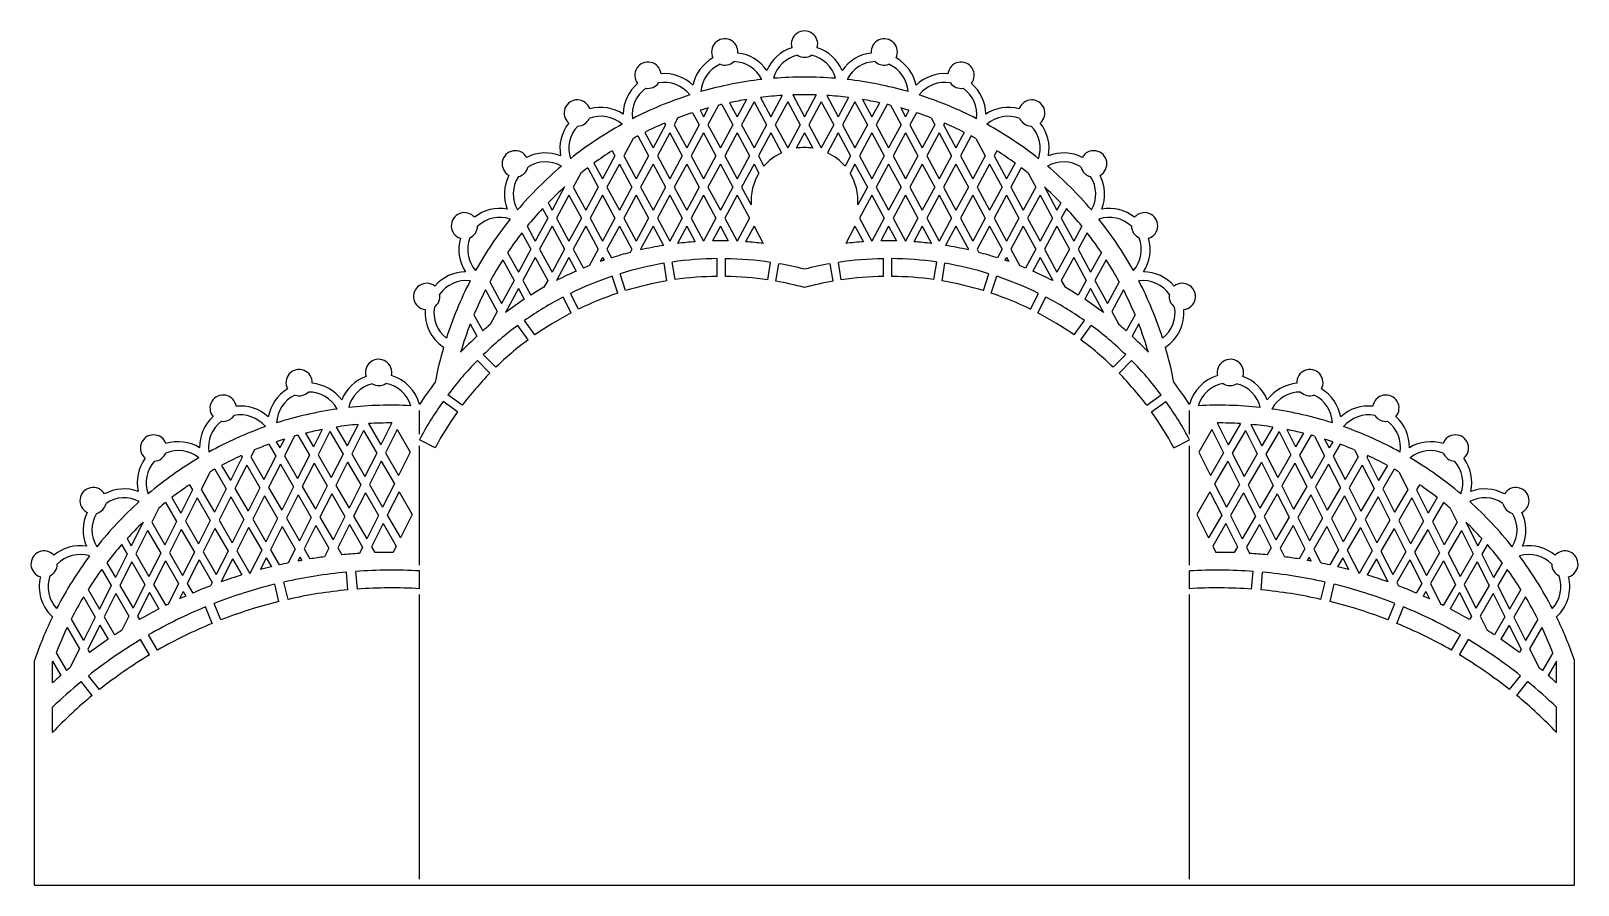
# Model space of a CAD drawing. Extents: x 101 to 362, y 103 to 247.
import ezdxf

# ---------------------------------------------------------------- set-up
doc = ezdxf.new("R2010")
doc.units = 0
doc.layers.get('0').update_dxf_attribs({"linetype": 'CONTINUOUS'})

msp = doc.modelspace()

# ---------------------------------------------------------------- linework, layer by layer
for p, q in [((219.138115, 235.182772), (220.416311, 232.817769)), ((221.98503, 235.720314), (220.416311, 232.817769)), ((223.258076, 235.341618), (221.15517, 231.450683)), ((223.258076, 235.341618), (225.360982, 231.450683)), ((224.347362, 236.060321), (226.099841, 232.817769)), ((228.037505, 236.402962), (226.099841, 232.817769)), ((228.941605, 235.341618), (226.838699, 231.450683)), ((228.941605, 235.341618), (231.044511, 231.450683)), ((229.800538, 236.486535), (231.78337, 232.817769)), ((233.766202, 236.486535), (231.78337, 232.817769)), ((234.625134, 235.341618), (232.522229, 231.450683)), ((234.625134, 235.341618), (236.72804, 231.450683)), ((235.529235, 236.402962), (237.466899, 232.817769)), ((239.219378, 236.060321), (237.466899, 232.817769)), ((240.308664, 235.341618), (238.205758, 231.450683)), ((240.308664, 235.341618), (242.411569, 231.450683)), ((241.58171, 235.720314), (243.150428, 232.817769)), ((244.428625, 235.182772), (243.150428, 232.817769)), ((210.42123, 232.622119), (209.788112, 231.450683)), ((212.889972, 233.493288), (213.993924, 231.450683)), ((214.151751, 233.892831), (214.732782, 232.817769)), ((215.531325, 234.295284), (214.732782, 232.817769)), ((217.253974, 234.748473), (215.471641, 231.450683)), ((217.820885, 234.885827), (219.677453, 231.450683)), ((245.745855, 234.885827), (243.889287, 231.450683)), ((246.312766, 234.748473), (248.095099, 231.450683)), ((248.035415, 234.295284), (248.833957, 232.817769)), ((249.414989, 233.892831), (248.833957, 232.817769)), ((250.676768, 233.493288), (249.572816, 231.450683)), ((253.14551, 232.622119), (253.778628, 231.450683)), ((204.798139, 230.167419), (206.207489, 227.559749)), ((208.310394, 231.450683), (206.207489, 227.559749)), ((209.049253, 230.083598), (206.946347, 226.192664)), ((208.165558, 231.718668), (208.310394, 231.450683)), ((209.049253, 230.083598), (211.152159, 226.192664)), ((209.788112, 231.450683), (211.891018, 227.559749)), ((213.993924, 231.450683), (211.891018, 227.559749)), ((214.732782, 230.083598), (212.629877, 226.192664)), ((214.732782, 230.083598), (216.835688, 226.192664)), ((215.471641, 231.450683), (217.574547, 227.559749)), ((219.677453, 231.450683), (217.574547, 227.559749)), ((220.416311, 230.083598), (218.313406, 226.192664)), ((220.416311, 230.083598), (222.519217, 226.192664)), ((221.15517, 231.450683), (223.258076, 227.559749)), ((225.360982, 231.450683), (223.258076, 227.559749)), ((226.099841, 230.083598), (223.996935, 226.192664)), ((226.099841, 230.083598), (227.915582, 226.723995)), ((226.838699, 231.450683), (228.941605, 227.559749)), ((231.044511, 231.450683), (228.941605, 227.559749)), ((231.78337, 230.083598), (230.378389, 227.484011)), ((231.78337, 230.083598), (233.188351, 227.484011)), ((232.522229, 231.450683), (234.625134, 227.559749)), ((236.72804, 231.450683), (234.625134, 227.559749)), ((237.466899, 230.083598), (235.651158, 226.723995)), ((237.466899, 230.083598), (239.569805, 226.192664)), ((238.205758, 231.450683), (240.308664, 227.559749)), ((242.411569, 231.450683), (240.308664, 227.559749)), ((243.150428, 230.083598), (241.047522, 226.192664)), ((243.150428, 230.083598), (245.253334, 226.192664)), ((243.889287, 231.450683), (245.992193, 227.559749)), ((248.095099, 231.450683), (245.992193, 227.559749)), ((248.833957, 230.083598), (246.731052, 226.192664)), ((248.833957, 230.083598), (250.936863, 226.192664)), ((249.572816, 231.450683), (251.675722, 227.559749)), ((253.778628, 231.450683), (251.675722, 227.559749)), ((254.517487, 230.083598), (252.414581, 226.192664)), ((254.517487, 230.083598), (256.620392, 226.192664)), ((255.401181, 231.718668), (255.256345, 231.450683)), ((255.256345, 231.450683), (257.359251, 227.559749)), ((258.7686, 230.167419), (257.359251, 227.559749)), ((202.867315, 229.161409), (201.262818, 226.192664)), ((203.640628, 229.574952), (205.46863, 226.192664)), ((259.926111, 229.574952), (258.09811, 226.192664)), ((260.699425, 229.161409), (262.303922, 226.192664)), ((196.237205, 224.975345), (197.682195, 222.301729)), ((199.785101, 226.192664), (197.682195, 222.301729)), ((200.523959, 224.825579), (198.421054, 220.934644)), ((199.312548, 227.067011), (199.785101, 226.192664)), ((200.523959, 224.825579), (202.626865, 220.934644)), ((201.262818, 226.192664), (203.365724, 222.301729)), ((205.46863, 226.192664), (203.365724, 222.301729)), ((206.207489, 224.825579), (204.104583, 220.934644)), ((206.207489, 224.825579), (208.310394, 220.934644)), ((206.946347, 226.192664), (209.049253, 222.301729)), ((211.152159, 226.192664), (209.049253, 222.301729)), ((211.891018, 224.825579), (209.788112, 220.934644)), ((211.891018, 224.825579), (213.993924, 220.934644)), ((212.629877, 226.192664), (214.732782, 222.301729)), ((216.835688, 226.192664), (214.732782, 222.301729)), ((217.574547, 224.825579), (215.471641, 220.934644)), ((217.574547, 224.825579), (219.677453, 220.934644)), ((218.313406, 226.192664), (220.416311, 222.301729)), ((222.519217, 226.192664), (220.416311, 222.301729)), ((223.258076, 224.825579), (221.15517, 220.934644)), ((223.258076, 224.825579), (224.087607, 223.290727)), ((223.996935, 226.192664), (224.936918, 224.453445)), ((239.569805, 226.192664), (238.629822, 224.453445)), ((240.308664, 224.825579), (239.479133, 223.290727)), ((240.308664, 224.825579), (242.411569, 220.934644)), ((241.047522, 226.192664), (243.150428, 222.301729)), ((245.253334, 226.192664), (243.150428, 222.301729)), ((245.992193, 224.825579), (243.889287, 220.934644)), ((245.992193, 224.825579), (248.095099, 220.934644)), ((246.731052, 226.192664), (248.833957, 222.301729)), ((250.936863, 226.192664), (248.833957, 222.301729)), ((251.675722, 224.825579), (249.572816, 220.934644)), ((251.675722, 224.825579), (253.778628, 220.934644)), ((252.414581, 226.192664), (254.517487, 222.301729)), ((256.620392, 226.192664), (254.517487, 222.301729)), ((257.359251, 224.825579), (255.256345, 220.934644)), ((257.359251, 224.825579), (259.462157, 220.934644)), ((258.09811, 226.192664), (260.201016, 222.301729)), ((262.303922, 226.192664), (260.201016, 222.301729)), ((263.04278, 224.825579), (260.939875, 220.934644)), ((263.04278, 224.825579), (265.145686, 220.934644)), ((264.254192, 227.067011), (263.781639, 226.192664)), ((263.781639, 226.192664), (265.884545, 222.301729)), ((267.329535, 224.975345), (265.884545, 222.301729)), ((193.999603, 223.269824), (192.737524, 220.934644)), ((195.182784, 224.192132), (196.943336, 220.934644)), ((268.383955, 224.192132), (266.623404, 220.934644)), ((269.567137, 223.269824), (270.829215, 220.934644)), ((191.267777, 220.949391), (189.156901, 217.04371)), ((191.998666, 219.567559), (189.89576, 215.676625)), ((191.998666, 219.567559), (194.101571, 215.676625)), ((192.737524, 220.934644), (194.84043, 217.04371)), ((196.943336, 220.934644), (194.84043, 217.04371)), ((197.682195, 219.567559), (195.579289, 215.676625)), ((197.682195, 219.567559), (199.785101, 215.676625)), ((198.421054, 220.934644), (200.523959, 217.04371)), ((202.626865, 220.934644), (200.523959, 217.04371)), ((203.365724, 219.567559), (201.262818, 215.676625)), ((203.365724, 219.567559), (205.46863, 215.676625)), ((204.104583, 220.934644), (206.207489, 217.04371)), ((208.310394, 220.934644), (206.207489, 217.04371)), ((209.049253, 219.567559), (206.946347, 215.676625)), ((209.049253, 219.567559), (211.152159, 215.676625)), ((209.788112, 220.934644), (211.891018, 217.04371)), ((213.993924, 220.934644), (211.891018, 217.04371)), ((214.732782, 219.567559), (212.629877, 215.676625)), ((214.732782, 219.567559), (216.835688, 215.676625)), ((215.471641, 220.934644), (217.574547, 217.04371)), ((219.677453, 220.934644), (217.574547, 217.04371)), ((220.416311, 219.567559), (218.313406, 215.676625)), ((220.416311, 219.567559), (222.519217, 215.676625)), ((221.15517, 220.934644), (222.77138, 217.944227)), ((242.411569, 220.934644), (240.79536, 217.944227)), ((243.150428, 219.567559), (241.047522, 215.676625)), ((243.150428, 219.567559), (245.253334, 215.676625)), ((243.889287, 220.934644), (245.992193, 217.04371)), ((248.095099, 220.934644), (245.992193, 217.04371)), ((248.833957, 219.567559), (246.731052, 215.676625)), ((248.833957, 219.567559), (250.936863, 215.676625)), ((249.572816, 220.934644), (251.675722, 217.04371)), ((253.778628, 220.934644), (251.675722, 217.04371)), ((254.517487, 219.567559), (252.414581, 215.676625)), ((254.517487, 219.567559), (256.620392, 215.676625)), ((255.256345, 220.934644), (257.359251, 217.04371)), ((259.462157, 220.934644), (257.359251, 217.04371)), ((260.201016, 219.567559), (258.09811, 215.676625)), ((260.201016, 219.567559), (262.303922, 215.676625)), ((260.939875, 220.934644), (263.04278, 217.04371)), ((265.145686, 220.934644), (263.04278, 217.04371)), ((265.884545, 219.567559), (263.781639, 215.676625)), ((265.884545, 219.567559), (267.987451, 215.676625)), ((266.623404, 220.934644), (268.72631, 217.04371)), ((270.829215, 220.934644), (268.72631, 217.04371)), ((271.568074, 219.567559), (269.465168, 215.676625)), ((271.568074, 219.567559), (273.67098, 215.676625)), ((272.298963, 220.949391), (274.409839, 217.04371)), ((187.545993, 217.290147), (188.418042, 215.676625)), ((188.48941, 218.278746), (189.156901, 217.04371)), ((275.07733, 218.278746), (274.409839, 217.04371)), ((276.020746, 217.290147), (275.148698, 215.676625)), ((184.947585, 214.316024), (186.315136, 211.78569)), ((188.418042, 215.676625), (186.315136, 211.78569)), ((189.156901, 214.30954), (187.053995, 210.418605)), ((189.156901, 214.30954), (191.259807, 210.418605)), ((189.89576, 215.676625), (191.998666, 211.78569)), ((194.101571, 215.676625), (191.998666, 211.78569)), ((194.84043, 214.30954), (192.737524, 210.418605)), ((194.84043, 214.30954), (196.943336, 210.418605)), ((195.579289, 215.676625), (197.682195, 211.78569)), ((199.785101, 215.676625), (197.682195, 211.78569)), ((200.523959, 214.30954), (198.421054, 210.418605)), ((200.523959, 214.30954), (202.626865, 210.418605)), ((201.262818, 215.676625), (203.365724, 211.78569)), ((205.46863, 215.676625), (203.365724, 211.78569)), ((206.207489, 214.30954), (204.104583, 210.418605)), ((206.207489, 214.30954), (207.958415, 211.069861)), ((206.946347, 215.676625), (209.049253, 211.78569)), ((211.152159, 215.676625), (209.049253, 211.78569)), ((211.891018, 214.30954), (210.319791, 211.402353)), ((211.891018, 214.30954), (213.307769, 211.688173)), ((212.629877, 215.676625), (214.732782, 211.78569)), ((216.835688, 215.676625), (214.732782, 211.78569)), ((217.574547, 214.30954), (216.231109, 211.823822)), ((217.574547, 214.30954), (218.918025, 211.823749)), ((218.313406, 215.676625), (220.416311, 211.78569)), ((222.519217, 215.676625), (220.416311, 211.78569)), ((223.258076, 214.30954), (221.841205, 211.687952)), ((223.258076, 214.30954), (224.829529, 211.401934)), ((240.308664, 214.30954), (238.737211, 211.401934)), ((240.308664, 214.30954), (241.725535, 211.687952)), ((241.047522, 215.676625), (243.150428, 211.78569)), ((245.253334, 215.676625), (243.150428, 211.78569)), ((245.992193, 214.30954), (244.648715, 211.823749)), ((245.992193, 214.30954), (247.335631, 211.823822)), ((246.731052, 215.676625), (248.833957, 211.78569)), ((250.936863, 215.676625), (248.833957, 211.78569)), ((251.675722, 214.30954), (250.25897, 211.688173)), ((251.675722, 214.30954), (253.246948, 211.402353)), ((252.414581, 215.676625), (254.517487, 211.78569)), ((256.620392, 215.676625), (254.517487, 211.78569)), ((257.359251, 214.30954), (255.608325, 211.069861)), ((257.359251, 214.30954), (259.462157, 210.418605)), ((258.09811, 215.676625), (260.201016, 211.78569)), ((262.303922, 215.676625), (260.201016, 211.78569)), ((263.04278, 214.30954), (260.939875, 210.418605)), ((263.04278, 214.30954), (265.145686, 210.418605)), ((263.781639, 215.676625), (265.884545, 211.78569)), ((267.987451, 215.676625), (265.884545, 211.78569)), ((268.72631, 214.30954), (266.623404, 210.418605)), ((268.72631, 214.30954), (270.829215, 210.418605)), ((269.465168, 215.676625), (271.568074, 211.78569)), ((273.67098, 215.676625), (271.568074, 211.78569)), ((274.409839, 214.30954), (272.306933, 210.418605)), ((274.409839, 214.30954), (276.512745, 210.418605)), ((275.148698, 215.676625), (277.251603, 211.78569)), ((278.619155, 214.316024), (277.251603, 211.78569)), ((184.066385, 213.212307), (185.576278, 210.418605)), ((279.500355, 213.212307), (277.990462, 210.418605)), ((181.654959, 209.892218), (183.473372, 206.527671)), ((185.576278, 210.418605), (183.473372, 206.527671)), ((186.315136, 209.05152), (184.212231, 205.160585)), ((186.315136, 209.05152), (188.418042, 205.160585)), ((187.053995, 210.418605), (189.156901, 206.527671)), ((191.259807, 210.418605), (189.156901, 206.527671)), ((191.998666, 209.05152), (189.89576, 205.160585)), ((191.998666, 209.05152), (193.250944, 206.734472)), ((192.737524, 210.418605), (194.451978, 207.246411)), ((196.943336, 210.418605), (195.445372, 207.646975)), ((197.682195, 209.05152), (197.297734, 208.340165)), ((197.682195, 209.05152), (197.944539, 208.566113)), ((198.421054, 210.418605), (199.198111, 208.980842)), ((202.626865, 210.418605), (202.341117, 209.889895)), ((204.104583, 210.418605), (204.151784, 210.33127)), ((259.462157, 210.418605), (259.414956, 210.33127)), ((260.939875, 210.418605), (261.225623, 209.889895)), ((265.145686, 210.418605), (264.368629, 208.980842)), ((265.884545, 209.05152), (265.622201, 208.566113)), ((265.884545, 209.05152), (266.269006, 208.340165)), ((266.623404, 210.418605), (268.121367, 207.646975)), ((270.829215, 210.418605), (269.114762, 207.246411)), ((271.568074, 209.05152), (270.315796, 206.734472)), ((271.568074, 209.05152), (273.688863, 205.127496)), ((272.306933, 210.418605), (274.409839, 206.527671)), ((276.512745, 210.418605), (274.409839, 206.527671)), ((277.251603, 209.05152), (275.148698, 205.160585)), ((277.251603, 209.05152), (279.354509, 205.160585)), ((277.990462, 210.418605), (280.093368, 206.527671)), ((281.911781, 209.892218), (280.093368, 206.527671)), ((180.84358, 208.659315), (182.734513, 205.160585)), ((208.533915, 205.083901), (208.073706, 208.052942)), ((209.917394, 205.298344), (209.457185, 208.267385)), ((217.052802, 205.836221), (217.062719, 208.840701)), ((218.452794, 205.8316), (218.462711, 208.83608)), ((225.584496, 205.246632), (226.064295, 208.212569)), ((226.966529, 205.023061), (227.446328, 207.988998)), ((236.600211, 205.023061), (236.120412, 207.988998)), ((237.982244, 205.246632), (237.502445, 208.212569)), ((245.113945, 205.8316), (245.104029, 208.83608)), ((246.513938, 205.836221), (246.504021, 208.840701)), ((253.649345, 205.298344), (254.109555, 208.267385)), ((255.032824, 205.083901), (255.493034, 208.052942)), ((282.72316, 208.659315), (280.832227, 205.160585)), ((178.645801, 204.943919), (180.631607, 201.269651)), ((182.734513, 205.160585), (180.631607, 201.269651)), ((183.473372, 203.7935), (181.288022, 199.750022)), ((183.473372, 203.7935), (184.458182, 201.971339)), ((184.212231, 205.160585), (185.556679, 202.672999)), ((188.418042, 205.160585), (187.791248, 204.00085)), ((189.89576, 205.160585), (189.905861, 205.141896)), ((200.237599, 203.008196), (199.318596, 205.86869)), ((201.570499, 203.436423), (200.651496, 206.296917)), ((261.996241, 203.436423), (262.915244, 206.296917)), ((263.32914, 203.008196), (264.248144, 205.86869)), ((275.148698, 205.160585), (275.775491, 204.00085)), ((279.354509, 205.160585), (278.010061, 202.672999)), ((280.093368, 203.7935), (279.108557, 201.971339)), ((280.093368, 203.7935), (282.278718, 199.750022)), ((280.832227, 205.160585), (282.935133, 201.269651)), ((284.920938, 204.943919), (282.935133, 201.269651)), ((177.915773, 203.560496), (179.892748, 199.902566)), ((192.368137, 199.660216), (191.012968, 202.341729)), ((193.617637, 200.291682), (192.262468, 202.973195)), ((269.949103, 200.291682), (271.304272, 202.973195)), ((271.198603, 199.660216), (272.553772, 202.341729)), ((285.650967, 203.560496), (283.673991, 199.902566)), ((175.972837, 199.373574), (177.457446, 196.626653)), ((179.892748, 199.902566), (178.701896, 197.699172)), ((283.673991, 199.902566), (284.864844, 197.699172)), ((287.593903, 199.373574), (286.109293, 196.626653)), ((175.342398, 197.805884), (176.465364, 195.728099)), ((185.119299, 195.122401), (183.361334, 197.558905)), ((186.254633, 195.941557), (184.496667, 198.378061)), ((277.312107, 195.941557), (279.070072, 198.378061)), ((278.44744, 195.122401), (280.205406, 197.558905)), ((288.224342, 197.805884), (287.101376, 195.728099)), ((178.669578, 189.506485), (176.552103, 191.637985)), ((179.66279, 190.493162), (177.545314, 192.624662)), ((283.90395, 190.493162), (286.021425, 192.624662)), ((284.897162, 189.506485), (287.014637, 191.637985)), ((174.00442, 184.080654), (171.579574, 185.854665)), ((289.56232, 184.080654), (291.987166, 185.854665)), ((166.78337, 179.21575), (166.78337, 183.212265)), ((173.177786, 182.950752), (170.75294, 184.724764)), ((290.388954, 182.950752), (292.813799, 184.724764)), ((296.78337, 179.21575), (296.78337, 183.212265)), ((152.713536, 180.37975), (154.56118, 177.190466)), ((156.391927, 180.831417), (154.56118, 177.190466)), ((158.151715, 180.967113), (160.242222, 177.358616)), ((162.115643, 181.08444), (160.242222, 177.358616)), ((301.451096, 181.08444), (303.324518, 177.358616)), ((305.415025, 180.967113), (303.324518, 177.358616)), ((307.174813, 180.831417), (309.005559, 177.190466)), ((310.853204, 180.37975), (309.005559, 177.190466)), ((142.586515, 177.911566), (143.199098, 176.854165)), ((143.953578, 178.354659), (143.199098, 176.854165)), ((145.662065, 178.858614), (143.978079, 175.509538)), ((146.224664, 179.012681), (148.18205, 175.633969)), ((147.532532, 179.348467), (148.880139, 177.022315)), ((150.362297, 179.970001), (148.880139, 177.022315)), ((151.64599, 179.629135), (149.659121, 175.677688)), ((151.64599, 179.629135), (153.863091, 175.802119)), ((157.327032, 179.797285), (155.340162, 175.845838)), ((157.327032, 179.797285), (159.544132, 175.97027)), ((163.008073, 179.965436), (161.021203, 176.013989)), ((163.008073, 179.965436), (165.225174, 176.13842)), ((169.418851, 176.86193), (166.750132, 178.232824)), ((294.147889, 176.86193), (296.816607, 178.232824)), ((300.558667, 179.965436), (298.341566, 176.13842)), ((300.558667, 179.965436), (302.545537, 176.013989)), ((306.239708, 179.797285), (304.022607, 175.97027)), ((306.239708, 179.797285), (308.226578, 175.845838)), ((311.920749, 179.629135), (309.703649, 175.802119)), ((311.920749, 179.629135), (313.907619, 175.677688)), ((313.204442, 179.970001), (314.6866, 177.022315)), ((316.034207, 179.348467), (314.6866, 177.022315)), ((317.342076, 179.012681), (315.38469, 175.633969)), ((317.904675, 178.858614), (319.58866, 175.509538)), ((319.613162, 178.354659), (320.367642, 176.854165)), ((320.980225, 177.911566), (320.367642, 176.854165)), ((136.819967, 175.297668), (134.833098, 171.346221)), ((136.667266, 175.561251), (136.819967, 175.297668)), ((138.895221, 176.531041), (138.297038, 175.341387)), ((138.297038, 175.341387), (140.514139, 171.514372)), ((142.501009, 175.465818), (140.514139, 171.514372)), ((141.337109, 177.474867), (142.501009, 175.465818)), ((143.978079, 175.509538), (146.19518, 171.682522)), ((148.18205, 175.633969), (146.19518, 171.682522)), ((149.659121, 175.677688), (151.876221, 171.850672)), ((153.863091, 175.802119), (151.876221, 171.850672)), ((155.340162, 175.845838), (157.557263, 172.018823)), ((159.544132, 175.97027), (157.557263, 172.018823)), ((161.021203, 176.013989), (163.238304, 172.186973)), ((165.225174, 176.13842), (163.238304, 172.186973)), ((166.78337, 157.08559), (166.78337, 177.21575)), ((296.78337, 157.08559), (296.78337, 177.21575)), ((298.341566, 176.13842), (300.328436, 172.186973)), ((302.545537, 176.013989), (300.328436, 172.186973)), ((304.022607, 175.97027), (306.009477, 172.018823)), ((308.226578, 175.845838), (306.009477, 172.018823)), ((309.703649, 175.802119), (311.690518, 171.850672)), ((313.907619, 175.677688), (311.690518, 171.850672)), ((315.38469, 175.633969), (317.37156, 171.682522)), ((319.58866, 175.509538), (317.37156, 171.682522)), ((322.229631, 177.474867), (321.065731, 175.465818)), ((321.065731, 175.465818), (323.052601, 171.514372)), ((325.269702, 175.341387), (323.052601, 171.514372)), ((324.671519, 176.531041), (325.269702, 175.341387)), ((326.899473, 175.561251), (326.746772, 175.297668)), ((326.746772, 175.297668), (328.733642, 171.346221)), ((131.447, 172.848359), (129.931038, 169.833444)), ((132.20774, 173.2846), (134.135008, 169.957875)), ((133.347216, 173.911053), (134.833098, 171.346221)), ((137.598949, 173.953041), (135.612079, 170.001594)), ((137.598949, 173.953041), (139.81605, 170.126025)), ((143.27999, 174.121191), (141.29312, 170.169744)), ((143.27999, 174.121191), (145.497091, 170.294176)), ((148.961031, 174.289342), (146.974161, 170.337895)), ((148.961031, 174.289342), (151.178132, 170.462326)), ((154.642072, 174.457492), (152.655203, 170.506045)), ((154.642072, 174.457492), (156.859173, 170.630477)), ((160.323114, 174.625643), (158.336244, 170.674196)), ((160.323114, 174.625643), (162.540214, 170.798627)), ((303.243626, 174.625643), (301.026525, 170.798627)), ((303.243626, 174.625643), (305.230496, 170.674196)), ((308.924667, 174.457492), (306.707566, 170.630477)), ((308.924667, 174.457492), (310.911537, 170.506045)), ((314.605708, 174.289342), (312.388608, 170.462326)), ((314.605708, 174.289342), (316.592578, 170.337895)), ((320.28675, 174.121191), (318.069649, 170.294176)), ((320.28675, 174.121191), (322.273619, 170.169744)), ((325.967791, 173.953041), (323.75069, 170.126025)), ((325.967791, 173.953041), (327.954661, 170.001594)), ((330.219524, 173.911053), (328.733642, 171.346221)), ((331.359, 173.2846), (329.431731, 169.957875)), ((332.11974, 172.848359), (333.635702, 169.833444)), ((127.955753, 170.649709), (128.453967, 169.789724)), ((129.931038, 169.833444), (132.148139, 166.006428)), ((134.135008, 169.957875), (132.148139, 166.006428)), ((135.612079, 170.001594), (137.82918, 166.174578)), ((139.81605, 170.126025), (137.82918, 166.174578)), ((141.29312, 170.169744), (143.510221, 166.342729)), ((145.497091, 170.294176), (143.510221, 166.342729)), ((146.974161, 170.337895), (149.191262, 166.510879)), ((151.178132, 170.462326), (149.191262, 166.510879)), ((152.655203, 170.506045), (154.872303, 166.67903)), ((156.859173, 170.630477), (154.872303, 166.67903)), ((158.336244, 170.674196), (160.553345, 166.84718)), ((162.540214, 170.798627), (160.553345, 166.84718)), ((301.026525, 170.798627), (303.013395, 166.84718)), ((305.230496, 170.674196), (303.013395, 166.84718)), ((306.707566, 170.630477), (308.694436, 166.67903)), ((310.911537, 170.506045), (308.694436, 166.67903)), ((312.388608, 170.462326), (314.375477, 166.510879)), ((316.592578, 170.337895), (314.375477, 166.510879)), ((318.069649, 170.294176), (320.056519, 166.342729)), ((322.273619, 170.169744), (320.056519, 166.342729)), ((323.75069, 170.126025), (325.73756, 166.174578)), ((327.954661, 170.001594), (325.73756, 166.174578)), ((329.431731, 169.957875), (331.418601, 166.006428)), ((333.635702, 169.833444), (331.418601, 166.006428)), ((335.610986, 170.649709), (335.112773, 169.789724)), ((123.912853, 167.653907), (125.769008, 164.449931)), ((124.943639, 168.467972), (126.467097, 165.838278)), ((128.453967, 169.789724), (126.467097, 165.838278)), ((129.232948, 168.445097), (127.246079, 164.49365)), ((129.232948, 168.445097), (131.450049, 164.618082)), ((134.91399, 168.613248), (132.92712, 164.661801)), ((134.91399, 168.613248), (137.13109, 164.786232)), ((140.595031, 168.781398), (138.608161, 164.829951)), ((140.595031, 168.781398), (142.812132, 164.954383)), ((146.276072, 168.949549), (144.289202, 164.998102)), ((146.276072, 168.949549), (148.493173, 165.122533)), ((151.957113, 169.117699), (149.970244, 165.166252)), ((151.957113, 169.117699), (154.174214, 165.290683)), ((157.638155, 169.28585), (155.651285, 165.334403)), ((157.638155, 169.28585), (159.855255, 165.458834)), ((163.319196, 169.454), (161.332326, 165.502553)), ((163.319196, 169.454), (165.536297, 165.626984)), ((300.247544, 169.454), (298.030443, 165.626984)), ((300.247544, 169.454), (302.234414, 165.502553)), ((305.928585, 169.28585), (303.711484, 165.458834)), ((305.928585, 169.28585), (307.915455, 165.334403)), ((311.609626, 169.117699), (309.392526, 165.290683)), ((311.609626, 169.117699), (313.596496, 165.166252)), ((317.290668, 168.949549), (315.073567, 165.122533)), ((317.290668, 168.949549), (319.277537, 164.998102)), ((322.971709, 168.781398), (320.754608, 164.954383)), ((322.971709, 168.781398), (324.958579, 164.829951)), ((328.65275, 168.613248), (326.435649, 164.786232)), ((328.65275, 168.613248), (330.63962, 164.661801)), ((334.333791, 168.445097), (332.116691, 164.618082)), ((334.333791, 168.445097), (336.320661, 164.49365)), ((335.112773, 169.789724), (337.099642, 165.838278)), ((338.6231, 168.467972), (337.099642, 165.838278)), ((339.653887, 167.653907), (337.797732, 164.449931)), ((122.757476, 166.696997), (121.565037, 164.3255)), ((131.450049, 164.618082), (129.463179, 160.666635)), ((132.92712, 164.661801), (135.144221, 160.834785)), ((137.13109, 164.786232), (135.144221, 160.834785)), ((138.608161, 164.829951), (140.825262, 161.002936)), ((142.812132, 164.954383), (140.825262, 161.002936)), ((144.289202, 164.998102), (146.506303, 161.171086)), ((148.493173, 165.122533), (146.506303, 161.171086)), ((149.970244, 165.166252), (152.187344, 161.339237)), ((154.174214, 165.290683), (152.187344, 161.339237)), ((155.651285, 165.334403), (157.868386, 161.507387)), ((159.855255, 165.458834), (157.868386, 161.507387)), ((161.332326, 165.502553), (163.549427, 161.675537)), ((165.536297, 165.626984), (163.549427, 161.675537)), ((298.030443, 165.626984), (300.017313, 161.675537)), ((302.234414, 165.502553), (300.017313, 161.675537)), ((303.711484, 165.458834), (305.698354, 161.507387)), ((307.915455, 165.334403), (305.698354, 161.507387)), ((309.392526, 165.290683), (311.379395, 161.339237)), ((313.596496, 165.166252), (311.379395, 161.339237)), ((315.073567, 165.122533), (317.060437, 161.171086)), ((319.277537, 164.998102), (317.060437, 161.171086)), ((320.754608, 164.954383), (322.741478, 161.002936)), ((324.958579, 164.829951), (322.741478, 161.002936)), ((326.435649, 164.786232), (328.422519, 160.834785)), ((330.63962, 164.661801), (328.422519, 160.834785)), ((332.116691, 164.618082), (334.10356, 160.666635)), ((340.809264, 166.696997), (342.001702, 164.3255)), ((120.095497, 164.296757), (118.101097, 160.330334)), ((120.866948, 162.937154), (118.880078, 158.985707)), ((120.866948, 162.937154), (123.084049, 159.110138)), ((121.565037, 164.3255), (123.782138, 160.498484)), ((125.769008, 164.449931), (123.782138, 160.498484)), ((126.547989, 163.105304), (124.56112, 159.153857)), ((126.547989, 163.105304), (128.76509, 159.278289)), ((127.246079, 164.49365), (129.463179, 160.666635)), ((132.229031, 163.273455), (130.242161, 159.322008)), ((132.229031, 163.273455), (134.446131, 159.446439)), ((137.910072, 163.441605), (135.923202, 159.490158)), ((137.910072, 163.441605), (140.127173, 159.614589)), ((143.591113, 163.609756), (141.604243, 159.658309)), ((143.591113, 163.609756), (145.808214, 159.78274)), ((149.272154, 163.777906), (147.285284, 159.826459)), ((149.272154, 163.777906), (151.489255, 159.95089)), ((154.953195, 163.946056), (152.966326, 159.994609)), ((154.953195, 163.946056), (157.170296, 160.119041)), ((160.634237, 164.114207), (158.647367, 160.16276)), ((160.634237, 164.114207), (162.851337, 160.287191)), ((302.932503, 164.114207), (300.715402, 160.287191)), ((302.932503, 164.114207), (304.919373, 160.16276)), ((308.613544, 163.946056), (306.396444, 160.119041)), ((308.613544, 163.946056), (310.600414, 159.994609)), ((314.294585, 163.777906), (312.077485, 159.95089)), ((314.294585, 163.777906), (316.281455, 159.826459)), ((319.975627, 163.609756), (317.758526, 159.78274)), ((319.975627, 163.609756), (321.962496, 159.658309)), ((325.656668, 163.441605), (323.439567, 159.614589)), ((325.656668, 163.441605), (327.643538, 159.490158)), ((331.337709, 163.273455), (329.120608, 159.446439)), ((331.337709, 163.273455), (333.324579, 159.322008)), ((336.320661, 164.49365), (334.10356, 160.666635)), ((337.01875, 163.105304), (334.80165, 159.278289)), ((337.01875, 163.105304), (339.00562, 159.153857)), ((337.797732, 164.449931), (339.784602, 160.498484)), ((342.001702, 164.3255), (339.784602, 160.498484)), ((342.699792, 162.937154), (340.482691, 159.110138)), ((342.699792, 162.937154), (344.686661, 158.985707)), ((343.471243, 164.296757), (345.465643, 160.330334)), ((116.483604, 160.529003), (117.403008, 158.941988)), ((117.397359, 161.545081), (118.101097, 160.330334)), ((134.446131, 159.446439), (132.459262, 155.494992)), ((135.923202, 159.490158), (138.140303, 155.663143)), ((140.127173, 159.614589), (138.140303, 155.663143)), ((141.604243, 159.658309), (143.089658, 157.094282)), ((145.808214, 159.78274), (144.624674, 157.42894)), ((147.285284, 159.826459), (148.280843, 158.107991)), ((151.489255, 159.95089), (150.746441, 158.473596)), ((152.966326, 159.994609), (153.652292, 158.810539)), ((157.170296, 160.119041), (156.633657, 159.051784)), ((158.647367, 160.16276), (159.219006, 159.176033)), ((162.851337, 160.287191), (162.315486, 159.2215)), ((300.715402, 160.287191), (301.251254, 159.2215)), ((304.919373, 160.16276), (304.347733, 159.176033)), ((306.396444, 160.119041), (306.933082, 159.051784)), ((310.600414, 159.994609), (309.914448, 158.810539)), ((312.077485, 159.95089), (312.820299, 158.473596)), ((316.281455, 159.826459), (315.285897, 158.107991)), ((317.758526, 159.78274), (318.942066, 157.42894)), ((321.962496, 159.658309), (320.477082, 157.094282)), ((323.439567, 159.614589), (325.426437, 155.663143)), ((327.643538, 159.490158), (325.426437, 155.663143)), ((329.120608, 159.446439), (331.107478, 155.494992)), ((346.169381, 161.545081), (345.465643, 160.330334)), ((347.083136, 160.529003), (346.163732, 158.941988)), ((113.974324, 157.479307), (115.416138, 154.990541)), ((117.403008, 158.941988), (115.416138, 154.990541)), ((118.181989, 157.597361), (116.195119, 153.645914)), ((118.181989, 157.597361), (120.39909, 153.770345)), ((118.880078, 158.985707), (121.097179, 155.158691)), ((123.084049, 159.110138), (121.097179, 155.158691)), ((123.86303, 157.765511), (121.87616, 153.814064)), ((123.86303, 157.765511), (126.080131, 153.938495)), ((124.56112, 159.153857), (126.77822, 155.326842)), ((128.76509, 159.278289), (126.77822, 155.326842)), ((129.544071, 157.933662), (127.557202, 153.982215)), ((129.544071, 157.933662), (131.761172, 154.106646)), ((130.242161, 159.322008), (132.459262, 155.494992)), ((135.225113, 158.101812), (133.279612, 154.232639)), ((135.225113, 158.101812), (136.788292, 155.403553)), ((140.906154, 158.269962), (139.919849, 156.308419)), ((140.906154, 158.269962), (141.768016, 156.782272)), ((146.587195, 158.438113), (146.240936, 157.749479)), ((146.587195, 158.438113), (146.914306, 157.873476)), ((316.979545, 158.438113), (316.652434, 157.873476)), ((316.979545, 158.438113), (317.325804, 157.749479)), ((322.660586, 158.269962), (321.798724, 156.782272)), ((322.660586, 158.269962), (323.646891, 156.308419)), ((328.341627, 158.101812), (326.778447, 155.403553)), ((328.341627, 158.101812), (330.287128, 154.232639)), ((333.324579, 159.322008), (331.107478, 155.494992)), ((334.022668, 157.933662), (331.805568, 154.106646)), ((334.022668, 157.933662), (336.009538, 153.982215)), ((334.80165, 159.278289), (336.788519, 155.326842)), ((339.00562, 159.153857), (336.788519, 155.326842)), ((339.70371, 157.765511), (337.486609, 153.938495)), ((339.70371, 157.765511), (341.690579, 153.814064)), ((340.482691, 159.110138), (342.469561, 155.158691)), ((344.686661, 158.985707), (342.469561, 155.158691)), ((345.384751, 157.597361), (343.16765, 153.770345)), ((345.384751, 157.597361), (347.371621, 153.645914)), ((346.163732, 158.941988), (348.150602, 154.990541)), ((349.592416, 157.479307), (348.150602, 154.990541)), ((113.126164, 156.350003), (114.718048, 153.602195)), ((144.576589, 151.279115), (143.886008, 154.202698)), ((154.701108, 152.883503), (154.453978, 155.877358)), ((156.295685, 153.015129), (156.048555, 156.008984)), ((166.78337, 153.078694), (166.78337, 156.083929)), ((296.78337, 153.078694), (296.78337, 156.083929)), ((307.271055, 153.015129), (307.518185, 156.008984)), ((308.865632, 152.883503), (309.112762, 155.877358)), ((318.990151, 151.279115), (319.680731, 154.202698)), ((350.440576, 156.350003), (348.848691, 153.602195)), ((110.039472, 151.703655), (112.033089, 148.262401)), ((110.81402, 152.960023), (112.731179, 149.650748)), ((114.718048, 153.602195), (112.731179, 149.650748)), ((115.49703, 152.257567), (113.51016, 148.306121)), ((115.49703, 152.257567), (117.714131, 148.430552)), ((116.195119, 153.645914), (118.41222, 149.818898)), ((120.39909, 153.770345), (118.41222, 149.818898)), ((121.178071, 152.425718), (119.174305, 148.440667)), ((121.178071, 152.425718), (122.781754, 149.657545)), ((121.87616, 153.814064), (123.942186, 150.247825)), ((126.080131, 153.938495), (124.318157, 150.434317)), ((126.859112, 152.593868), (126.233105, 151.348877)), ((126.859112, 152.593868), (127.29977, 151.833233)), ((127.557202, 153.982215), (128.498842, 152.356816)), ((131.761172, 154.106646), (131.491191, 153.569713)), ((143.01944, 150.9113), (142.32886, 153.834883)), ((166.78337, 104.019037), (166.78337, 152.076859)), ((296.78337, 104.019037), (296.78337, 152.076859)), ((320.547299, 150.9113), (321.23788, 153.834883)), ((331.805568, 154.106646), (332.075549, 153.569713)), ((336.009538, 153.982215), (335.067898, 152.356816)), ((336.707627, 152.593868), (336.266969, 151.833233)), ((336.707627, 152.593868), (337.333635, 151.348877)), ((337.486609, 153.938495), (339.248583, 150.434317)), ((341.690579, 153.814064), (339.624554, 150.247825)), ((342.388669, 152.425718), (340.784986, 149.657545)), ((342.388669, 152.425718), (344.392435, 148.440667)), ((343.16765, 153.770345), (345.15452, 149.818898)), ((347.371621, 153.645914), (345.15452, 149.818898)), ((348.06971, 152.257567), (345.852609, 148.430552)), ((348.06971, 152.257567), (350.05658, 148.306121)), ((348.848691, 153.602195), (350.835561, 149.650748)), ((352.75272, 152.960023), (350.835561, 149.650748)), ((353.527268, 151.703655), (351.53365, 148.262401)), ((131.762189, 147.220063), (130.643584, 150.008066)), ((133.247125, 147.81585), (132.128521, 150.603854)), ((330.319614, 147.81585), (331.438219, 150.603854)), ((331.804551, 147.220063), (332.923156, 150.008066)), ((107.263798, 146.520447), (109.34813, 142.922608)), ((107.952578, 147.924863), (110.04622, 144.310955)), ((112.033089, 148.262401), (110.04622, 144.310955)), ((112.812071, 146.917774), (110.747306, 142.811411)), ((112.812071, 146.917774), (114.188039, 144.542667)), ((113.51016, 148.306121), (115.271907, 145.265107)), ((117.714131, 148.430552), (116.528969, 146.073526)), ((119.174305, 148.440667), (119.506215, 147.867746)), ((344.392435, 148.440667), (344.060525, 147.867746)), ((345.852609, 148.430552), (347.037771, 146.073526)), ((350.05658, 148.306121), (348.294832, 145.265107)), ((350.754669, 146.917774), (349.3787, 144.542667)), ((350.754669, 146.917774), (352.819434, 142.811411)), ((351.53365, 148.262401), (353.52052, 144.310955)), ((355.614162, 147.924863), (353.52052, 144.310955)), ((356.302942, 146.520447), (354.218609, 142.922608)), ((121.180822, 141.892247), (119.65918, 144.482391)), ((122.560375, 142.702699), (121.038734, 145.292843)), ((341.006364, 142.702699), (342.528006, 145.292843)), ((342.385918, 141.892247), (343.907559, 144.482391)), ((105.445585, 142.277876), (107.194317, 139.259328)), ((109.34813, 142.922608), (107.730719, 139.705934)), ((110.747306, 142.811411), (111.040979, 142.304492)), ((352.819434, 142.811411), (352.525761, 142.304492)), ((354.218609, 142.922608), (355.83602, 139.705934)), ((358.121154, 142.277876), (356.372423, 139.259328)), ((101.78337, 103.019037), (101.78337, 140.968998)), ((104.78337, 140.827606), (106.188749, 138.401732)), ((104.78337, 137.15687), (104.78337, 140.827606)), ((358.78337, 140.827606), (357.377991, 138.401732)), ((358.78337, 137.15687), (358.78337, 140.827606)), ((361.78337, 103.019037), (361.78337, 140.968998)), ((111.51171, 135.046868), (109.621023, 137.381294)), ((112.755063, 136.053879), (110.864377, 138.388305)), ((350.811676, 136.053879), (352.702363, 138.388305)), ((352.05503, 135.046868), (353.945717, 137.381294)), ((104.78337, 128.79352), (104.78337, 133.047048)), ((358.78337, 128.79352), (358.78337, 133.047048)), ((101.78337, 103.019037), (361.78337, 103.019037))]:
    msp.add_line(p, q)
for centre, radius, start, end in [((218.310016, 243.75416), 2.224659, 355.436138, 207.063862), ((231.78337, 245.08117), 2.224659, 344.186138, 195.813862), ((245.256724, 243.75416), 2.224659, 332.936138, 184.563862), ((219.713157, 236.700094), 6.925111, 34.49728, 83.245793), ((231.78337, 237.888906), 6.925111, 108.004207, 156.75272), ((231.78337, 237.888906), 5.425111, 102.419953, 164.89467), ((231.78337, 245.08117), 2.224659, 238.366187, 301.633813), ((231.78337, 237.888906), 5.425111, 15.10533, 77.580047), ((231.78337, 237.888906), 6.925111, 23.24728, 71.995793), ((243.853583, 236.700094), 6.925111, 96.754207, 145.50272), ((205.354436, 239.824128), 2.224659, 6.686138, 218.313862), ((219.713157, 236.700094), 6.925111, 119.254207, 168.00272), ((219.713157, 236.700094), 5.425111, 113.669953, 176.14467), ((218.310016, 243.75416), 2.224659, 249.616187, 312.883813), ((219.713157, 236.700094), 5.425111, 26.35533, 88.830047), ((243.853583, 236.700094), 5.425111, 91.169953, 153.64467), ((245.256724, 243.75416), 2.224659, 227.116187, 290.383813), ((243.853583, 236.700094), 5.425111, 3.85533, 66.330047), ((243.853583, 236.700094), 6.925111, 11.99728, 60.745793), ((258.212304, 239.824128), 2.224659, 321.686138, 173.313862), ((208.106796, 233.179343), 6.925111, 130.504207, 179.25272), ((205.354436, 239.824128), 2.224659, 260.866187, 324.133813), ((208.106796, 233.179343), 5.425111, 37.60533, 100.080047), ((208.106796, 233.179343), 6.925111, 45.74728, 94.495793), ((231.78337, 176.019037), 63.5, 96.518702, 105.981298), ((231.78337, 176.019037), 63.5, 85.268702, 94.731298), ((231.78337, 176.019037), 63.5, 74.018702, 83.481298), ((255.459944, 233.179343), 6.925111, 85.504207, 134.25272), ((255.459944, 233.179343), 5.425111, 79.919953, 142.39467), ((258.212304, 239.824128), 2.224659, 215.866187, 279.133813), ((255.459944, 233.179343), 6.925111, 0.74728, 49.495793), ((193.414505, 233.442102), 2.224659, 17.936138, 229.563862), ((208.106796, 233.179343), 5.425111, 124.919953, 187.39467), ((231.78337, 176.019037), 63.5, 107.768702, 117.231298), ((231.78337, 176.019037), 60.5, 99.32045, 102.064487), ((231.78337, 176.019037), 60.5, 93.549746, 97.060032), ((231.78337, 176.019037), 60.5, 88.121847, 91.878153), ((231.78337, 176.019037), 60.5, 82.939968, 86.450254), ((231.78337, 176.019037), 60.5, 77.935513, 80.67955), ((231.78337, 176.019037), 63.5, 62.768702, 72.231298), ((255.459944, 233.179343), 5.425111, 352.60533, 55.080047), ((270.152235, 233.442102), 2.224659, 310.436138, 162.063862), ((193.414505, 233.442102), 2.224659, 272.116187, 335.383813), ((197.410312, 227.461953), 5.425111, 48.85533, 111.330047), ((197.410312, 227.461953), 6.925111, 56.99728, 105.745793), ((231.78337, 176.019037), 60.5, 108.197144, 110.676628), ((231.78337, 176.019037), 60.5, 105.582691, 106.94369), ((231.78337, 176.019037), 60.5, 103.343285, 103.895707), ((231.78337, 176.019037), 60.5, 76.104293, 76.656715), ((231.78337, 176.019037), 60.5, 73.05631, 74.417309), ((231.78337, 176.019037), 60.5, 69.323372, 71.802856), ((266.156428, 227.461953), 6.925111, 74.254207, 123.00272), ((266.156428, 227.461953), 5.425111, 68.669953, 131.14467), ((270.152235, 233.442102), 2.224659, 204.616187, 267.883813), ((197.410312, 227.461953), 6.925111, 141.754207, 190.50272), ((197.410312, 227.461953), 5.425111, 136.169953, 198.64467), ((231.78337, 176.019037), 63.5, 119.018702, 128.481298), ((231.78337, 176.019037), 60.5, 112.977963, 116.489696), ((231.78337, 176.019037), 60.5, 63.510304, 67.022037), ((231.78337, 176.019037), 63.5, 51.518702, 60.981298), ((266.156428, 227.461953), 5.425111, 341.35533, 43.830047), ((266.156428, 227.461953), 6.925111, 349.49728, 38.245793), ((231.78337, 176.019037), 60.5, 117.721178, 118.551685), ((231.78337, 218.56088), 9.033063, 81.052024, 98.947976), ((231.78337, 176.019037), 60.5, 61.448315, 62.278822), ((182.949067, 224.853339), 2.224659, 29.186138, 240.813862), ((188.034766, 219.767641), 6.925111, 68.24728, 116.995793), ((188.034766, 219.767641), 5.425111, 60.10533, 122.580047), ((231.78337, 176.019037), 60.5, 122.459804, 125.982627), ((231.78337, 218.56088), 9.033063, 115.352193, 139.282269), ((231.78337, 218.56088), 9.033063, 40.717731, 64.647807), ((231.78337, 176.019037), 60.5, 54.017373, 57.540196), ((275.531974, 219.767641), 5.425111, 57.419953, 119.89467), ((275.531974, 219.767641), 6.925111, 63.004207, 111.75272), ((280.617672, 224.853339), 2.224659, 299.186138, 150.813862), ((188.034766, 219.767641), 6.925111, 153.004207, 201.75272), ((188.034766, 219.767641), 5.425111, 147.419953, 209.89467), ((231.78337, 176.019037), 63.5, 130.268702, 139.731298), ((182.949067, 224.853339), 2.224659, 283.366187, 346.633813), ((231.78337, 176.019037), 60.5, 127.226565, 128.647338), ((231.78337, 218.56088), 9.033063, 148.424951, 183.914414), ((231.78337, 218.56088), 9.033063, 356.085586, 31.575049), ((231.78337, 176.019037), 60.5, 51.352662, 52.773435), ((231.78337, 176.019037), 63.5, 40.268702, 49.731298), ((280.617672, 224.853339), 2.224659, 193.366187, 256.633813), ((275.531974, 219.767641), 5.425111, 330.10533, 32.580047), ((275.531974, 219.767641), 6.925111, 338.24728, 26.995793), ((231.78337, 176.019037), 60.5, 132.042312, 135.69261), ((231.78337, 176.019037), 60.5, 44.30739, 47.957688), ((180.340454, 210.392094), 6.925111, 79.49728, 128.245793), ((231.78337, 176.019037), 60.5, 136.986779, 140.727598), ((231.78337, 176.019037), 60.5, 39.272402, 43.013221), ((283.226286, 210.392094), 6.925111, 51.754207, 100.50272), ((174.360305, 214.387902), 2.224659, 40.436138, 252.063862), ((174.360305, 214.387902), 2.224659, 294.616187, 357.883813), ((231.78337, 176.019037), 63.5, 141.518702, 150.981298), ((180.340454, 210.392094), 5.425111, 71.35533, 133.830047), ((283.226286, 210.392094), 5.425111, 46.169953, 108.64467), ((231.78337, 176.019037), 63.5, 29.018702, 38.481298), ((289.206435, 214.387902), 2.224659, 182.116187, 245.383813), ((289.206435, 214.387902), 2.224659, 287.936138, 139.563862), ((180.340454, 210.392094), 6.925111, 164.254207, 213.00272), ((180.340454, 210.392094), 5.425111, 158.669953, 221.14467), ((231.78337, 176.019037), 60.5, 142.065168, 145.951996), ((217.572925, 151.338703), 60.5, 94.042617, 96.885553), ((217.572925, 151.338703), 60.5, 88.726035, 91.270855), ((217.572925, 151.338703), 60.5, 83.111137, 85.954417), ((245.993814, 151.338703), 60.5, 94.045583, 96.888863), ((245.993814, 151.338703), 60.5, 88.729145, 91.273965), ((245.993814, 151.338703), 60.5, 83.114447, 85.957383), ((231.78337, 176.019037), 60.5, 34.048004, 37.934832), ((283.226286, 210.392094), 5.425111, 318.85533, 21.330047), ((283.226286, 210.392094), 6.925111, 326.99728, 15.745793), ((217.572925, 151.338703), 60.5, 104.582006, 107.680928), ((217.572925, 151.338703), 60.5, 99.144071, 102.816955), ((245.993814, 151.338703), 60.5, 77.183045, 80.855929), ((245.993814, 151.338703), 60.5, 72.319072, 75.417994), ((174.623064, 199.695611), 6.925111, 90.74728, 139.495793), ((231.78337, 176.019037), 60.5, 147.349798, 151.438797), ((217.572925, 151.338703), 60.5, 113.704283, 117.21346), ((217.572925, 151.338703), 60.5, 111.453418, 112.467817), ((217.572925, 151.338703), 60.5, 108.931417, 109.580269), ((217.572925, 151.338703), 57.5, 99.508415, 107.113353), ((217.572925, 151.338703), 57.5, 90.508415, 98.113353), ((217.572925, 151.338703), 57.5, 81.508415, 89.113353), ((217.572925, 151.338703), 57.5, 75.691772, 80.113353), ((245.993814, 151.338703), 57.5, 99.886647, 104.308228), ((245.993814, 151.338703), 57.5, 90.886647, 98.491585), ((245.993814, 151.338703), 57.5, 81.886647, 89.491585), ((245.993814, 151.338703), 57.5, 72.886647, 80.491585), ((245.993814, 151.338703), 60.5, 70.419731, 71.068583), ((245.993814, 151.338703), 60.5, 67.532183, 68.546582), ((245.993814, 151.338703), 60.5, 62.756735, 66.295717), ((231.78337, 176.019037), 60.5, 28.561203, 32.650202), ((288.943676, 199.695611), 6.925111, 40.504207, 89.25272), ((167.978279, 202.447971), 2.224659, 51.686138, 263.313862), ((174.623064, 199.695611), 5.425111, 82.60533, 145.080047), ((231.78337, 176.019037), 63.5, 152.768702, 162.231298), ((217.572925, 151.338703), 60.5, 119.489176, 121.951024), ((217.572925, 151.338703), 57.5, 108.508415, 116.113353), ((217.572925, 151.338703), 54.5, 99.546813, 107.074955), ((217.572925, 151.338703), 54.5, 90.546813, 98.074955), ((217.572925, 151.338703), 54.5, 81.546813, 89.074955), ((217.572925, 151.338703), 54.5, 74.8859, 80.074955), ((245.993814, 151.338703), 54.5, 99.925045, 105.1141), ((245.993814, 151.338703), 54.5, 90.925045, 98.453187), ((245.993814, 151.338703), 54.5, 81.925045, 89.453187), ((245.993814, 151.338703), 54.5, 72.925045, 80.453187), ((245.993814, 151.338703), 57.5, 63.886647, 71.491585), ((245.993814, 151.338703), 60.5, 58.048976, 60.510824), ((288.943676, 199.695611), 5.425111, 34.919953, 97.39467), ((231.78337, 176.019037), 63.5, 17.768702, 27.231298), ((295.588461, 202.447971), 2.224659, 276.686138, 128.313862), ((167.978279, 202.447971), 2.224659, 305.866187, 9.133813), ((231.78337, 176.019037), 60.5, 152.920219, 157.292586), ((217.572925, 151.338703), 60.5, 123.185478, 126.852029), ((217.572925, 151.338703), 57.5, 117.508415, 125.113353), ((217.572925, 151.338703), 54.5, 108.546813, 116.074955), ((245.993814, 151.338703), 54.5, 63.925045, 71.453187), ((245.993814, 151.338703), 57.5, 54.886647, 62.491585), ((245.993814, 151.338703), 60.5, 53.147971, 56.814522), ((231.78337, 176.019037), 60.5, 22.707414, 27.079781), ((295.588461, 202.447971), 2.224659, 170.866187, 234.133813), ((174.623064, 199.695611), 6.925111, 175.504207, 236.982835), ((174.623064, 199.695611), 5.425111, 169.919953, 232.39467), ((217.572925, 151.338703), 54.5, 117.546813, 125.074955), ((245.993814, 151.338703), 54.5, 54.925045, 62.453187), ((288.943676, 199.695611), 5.425111, 307.60533, 10.080047), ((288.943676, 199.695611), 6.925111, 303.017165, 4.495793), ((231.78337, 176.019037), 60.5, 158.892853, 163.680597), ((217.572925, 151.338703), 60.5, 129.978219, 131.534107), ((217.572925, 151.338703), 57.5, 126.508415, 134.113353), ((245.993814, 151.338703), 57.5, 45.886647, 53.491585), ((245.993814, 151.338703), 60.5, 48.465893, 50.021781), ((231.78337, 176.019037), 60.5, 16.319403, 21.107147), ((231.78337, 176.019037), 63.5, 163.655359, 169.160169), ((217.572925, 151.338703), 60.5, 132.801758, 136.454442), ((217.572925, 151.338703), 54.5, 126.546813, 134.074955), ((245.993814, 151.338703), 54.5, 45.925045, 53.453187), ((245.993814, 151.338703), 60.5, 43.545558, 47.198242), ((231.78337, 176.019037), 63.5, 10.839831, 16.344641), ((159.879402, 189.616649), 2.224659, 345.881513, 197.509238), ((217.572925, 151.338703), 57.5, 135.508415, 143.113353), ((245.993814, 151.338703), 57.5, 36.886647, 44.491585), ((303.687338, 189.616649), 2.224659, 342.490762, 194.118487), ((146.451207, 187.891603), 2.224659, 357.131513, 208.759238), ((160.092189, 182.427533), 6.925111, 109.699582, 158.448095), ((160.092189, 182.427533), 6.925111, 14.934749, 73.691169), ((217.572925, 151.338703), 54.5, 135.546813, 143.074955), ((245.993814, 151.338703), 54.5, 36.925045, 44.453187), ((303.47455, 182.427533), 6.925111, 106.308831, 165.065251), ((303.47455, 182.427533), 6.925111, 21.551905, 70.300418), ((317.115533, 187.891603), 2.224659, 331.240762, 182.868487), ((133.61757, 183.579993), 2.224659, 8.381513, 220.009238), ((148.062432, 180.882138), 6.925111, 120.949582, 169.698095), ((148.062432, 180.882138), 5.425111, 115.365328, 177.840046), ((146.451207, 187.891603), 2.224659, 251.311562, 314.579189), ((148.062432, 180.882138), 5.425111, 28.050706, 90.525423), ((148.062432, 180.882138), 6.925111, 36.192656, 84.941169), ((160.092189, 182.427533), 5.425111, 104.115328, 166.590046), ((159.879402, 189.616649), 2.224659, 240.061562, 303.329189), ((160.092189, 182.427533), 5.425111, 16.800706, 79.275423), ((217.572925, 151.338703), 60.5, 142.747478, 147.087019), ((245.993814, 151.338703), 60.5, 32.912981, 37.252522), ((303.47455, 182.427533), 5.425111, 100.724577, 163.199294), ((303.687338, 189.616649), 2.224659, 236.670811, 299.938438), ((303.47455, 182.427533), 5.425111, 13.409954, 75.884672), ((315.504308, 180.882138), 6.925111, 95.058831, 143.807344), ((315.504308, 180.882138), 5.425111, 89.474577, 151.949294), ((317.115533, 187.891603), 2.224659, 225.420811, 288.688438), ((315.504308, 180.882138), 5.425111, 2.159954, 64.634672), ((315.504308, 180.882138), 6.925111, 10.301905, 59.050418), ((329.94917, 183.579993), 2.224659, 319.990762, 171.618487), ((136.565315, 177.019547), 6.925111, 47.442656, 96.191169), ((161.922644, 120.584748), 63.5, 98.214078, 107.676674), ((161.922644, 120.584748), 63.5, 86.964078, 96.426674), ((217.572925, 151.338703), 57.5, 144.508415, 152.113353), ((217.572925, 151.338703), 54.5, 144.546813, 152.074955), ((245.993814, 151.338703), 54.5, 27.925045, 35.453187), ((245.993814, 151.338703), 57.5, 27.886647, 35.491585), ((301.644095, 120.584748), 63.5, 83.573326, 93.035922), ((301.644095, 120.584748), 63.5, 72.323326, 81.785922), ((327.001425, 177.019547), 6.925111, 83.808831, 132.557344), ((136.565315, 177.019547), 6.925111, 132.199582, 180.948095), ((136.565315, 177.019547), 5.425111, 126.615328, 189.090046), ((161.922644, 120.584748), 63.5, 109.464078, 118.926674), ((133.61757, 183.579993), 2.224659, 262.561562, 325.829189), ((136.565315, 177.019547), 5.425111, 39.300706, 101.775423), ((161.922644, 120.584748), 60.5, 95.245121, 98.755408), ((161.922644, 120.584748), 60.5, 89.817222, 93.573529), ((301.644095, 120.584748), 60.5, 86.426471, 90.182778), ((301.644095, 120.584748), 60.5, 81.244592, 84.754879), ((327.001425, 177.019547), 5.425111, 78.224577, 140.699294), ((301.644095, 120.584748), 63.5, 61.073326, 70.535922), ((329.94917, 183.579993), 2.224659, 214.170811, 277.438438), ((327.001425, 177.019547), 5.425111, 350.909954, 53.384672), ((327.001425, 177.019547), 6.925111, 359.051905, 47.800418), ((121.871681, 176.847511), 2.224659, 19.631513, 231.259238), ((126.042666, 170.988198), 6.925111, 58.692656, 107.441169), ((161.922644, 120.584748), 60.5, 107.278067, 108.639066), ((161.922644, 120.584748), 60.5, 105.038661, 105.591082), ((161.922644, 120.584748), 60.5, 101.015825, 103.759863), ((301.644095, 120.584748), 60.5, 76.240137, 78.984175), ((301.644095, 120.584748), 60.5, 74.408918, 74.961339), ((301.644095, 120.584748), 60.5, 71.360934, 72.721933), ((337.524074, 170.988198), 6.925111, 72.558831, 121.307344), ((341.695059, 176.847511), 2.224659, 308.740762, 160.368487), ((126.042666, 170.988198), 6.925111, 143.449582, 192.198095), ((161.922644, 120.584748), 63.5, 120.714078, 130.176674), ((121.871681, 176.847511), 2.224659, 273.811562, 337.079189), ((126.042666, 170.988198), 5.425111, 50.550706, 113.025423), ((161.922644, 120.584748), 60.5, 114.673338, 118.185072), ((161.922644, 120.584748), 60.5, 109.89252, 112.372004), ((301.644095, 120.584748), 60.5, 67.627996, 70.10748), ((301.644095, 120.584748), 60.5, 61.814928, 65.326662), ((337.524074, 170.988198), 5.425111, 66.974577, 129.449294), ((301.644095, 120.584748), 63.5, 49.823326, 59.285922), ((341.695059, 176.847511), 2.224659, 202.920811, 266.188438), ((337.524074, 170.988198), 6.925111, 347.801905, 36.550418), ((126.042666, 170.988198), 5.425111, 137.865328, 200.340046), ((161.922644, 120.584748), 60.5, 119.416554, 120.24706), ((301.644095, 120.584748), 60.5, 59.75294, 60.583446), ((337.524074, 170.988198), 5.425111, 339.659954, 42.134672), ((111.664929, 167.952882), 2.224659, 30.881513, 242.509238), ((116.898864, 163.019874), 6.925111, 69.942656, 118.691169), ((161.922644, 120.584748), 60.5, 124.15518, 127.678003), ((301.644095, 120.584748), 60.5, 52.321997, 55.84482), ((346.667876, 163.019874), 6.925111, 61.308831, 110.057344), ((351.901811, 167.952882), 2.224659, 297.490762, 149.118487), ((111.664929, 167.952882), 2.224659, 285.061562, 348.329189), ((161.922644, 120.584748), 63.5, 131.964078, 141.426674), ((116.898864, 163.019874), 5.425111, 61.800706, 124.275423), ((161.922644, 120.584748), 60.5, 128.92194, 130.342714), ((301.644095, 120.584748), 60.5, 49.657286, 51.07806), ((301.644095, 120.584748), 63.5, 38.573326, 48.035922), ((346.667876, 163.019874), 5.425111, 55.724577, 118.199294), ((351.901811, 167.952882), 2.224659, 191.670811, 254.938438), ((116.898864, 163.019874), 6.925111, 154.699582, 203.448095), ((116.898864, 163.019874), 5.425111, 149.115328, 211.590046), ((346.667876, 163.019874), 5.425111, 328.409954, 30.884672), ((346.667876, 163.019874), 6.925111, 336.551905, 25.300418), ((161.922644, 120.584748), 60.5, 133.737688, 137.387986), ((301.644095, 120.584748), 60.5, 42.612014, 46.262312), ((103.389552, 157.237923), 2.224659, 42.131513, 253.759238), ((109.485301, 153.420791), 6.925111, 81.192656, 129.941169), ((161.922644, 120.584748), 60.5, 138.682154, 142.422974), ((301.644095, 120.584748), 60.5, 37.577026, 41.317846), ((354.081439, 153.420791), 6.925111, 50.058831, 98.807344), ((360.177188, 157.237923), 2.224659, 286.240762, 137.868487), ((103.389552, 157.237923), 2.224659, 296.311562, 359.579189), ((161.922644, 120.584748), 63.5, 143.214078, 152.676674), ((109.485301, 153.420791), 5.425111, 73.050706, 135.525423), ((162.018885, 73.95689), 85.265125, 103.739313, 105.021426), ((162.018885, 73.95689), 85.265125, 101.771052, 102.826784), ((162.018885, 73.95689), 85.265125, 100.203705, 100.6638), ((162.018885, 73.95689), 85.265125, 97.597008, 99.271996), ((162.018885, 73.95689), 85.265125, 93.621132, 95.631178), ((162.018885, 73.95689), 85.265125, 89.800692, 91.881778), ((301.547855, 73.95689), 85.265125, 88.118222, 90.199308), ((301.547855, 73.95689), 85.265125, 84.368822, 86.378868), ((301.547855, 73.95689), 85.265125, 80.728004, 82.402992), ((301.547855, 73.95689), 85.265125, 79.3362, 79.796295), ((301.547855, 73.95689), 85.265125, 77.173216, 78.228948), ((301.547855, 73.95689), 85.265125, 74.978574, 76.260687), ((354.081439, 153.420791), 5.425111, 44.474577, 106.949294), ((301.644095, 120.584748), 63.5, 27.323326, 36.785922), ((360.177188, 157.237923), 2.224659, 180.420811, 243.688438), ((109.485301, 153.420791), 6.925111, 165.949582, 227.428211), ((109.485301, 153.420791), 5.425111, 160.365328, 222.840046), ((161.922644, 120.584748), 60.5, 143.760543, 147.647372), ((162.018885, 73.95689), 85.265125, 107.211965, 109.697718), ((162.018885, 73.95689), 82.265125, 95.276015, 102.733062), ((162.018885, 73.95689), 82.265125, 86.679787, 94.161634), ((301.547855, 73.95689), 82.265125, 85.838366, 93.320213), ((301.547855, 73.95689), 82.265125, 77.266938, 84.723985), ((301.547855, 73.95689), 85.265125, 70.302282, 72.788035), ((301.644095, 120.584748), 60.5, 32.352628, 36.239457), ((354.081439, 153.420791), 5.425111, 317.159954, 19.634672), ((354.081439, 153.420791), 6.925111, 312.571789, 14.050418), ((161.922644, 120.584748), 60.5, 149.045173, 153.134173), ((162.018885, 73.95689), 85.265125, 114.028442, 114.815654), ((162.018885, 73.95689), 85.265125, 110.97942, 113.149225), ((162.018885, 73.95689), 82.265125, 103.847443, 111.304491), ((162.018885, 73.95689), 79.265125, 95.297104, 102.711973), ((162.018885, 73.95689), 79.265125, 86.553976, 94.140545), ((301.547855, 73.95689), 79.265125, 85.859455, 93.446024), ((301.547855, 73.95689), 79.265125, 77.288027, 84.702896), ((301.547855, 73.95689), 82.265125, 68.695509, 76.152557), ((301.547855, 73.95689), 85.265125, 66.850775, 69.02058), ((301.547855, 73.95689), 85.265125, 65.184346, 65.971558), ((301.644095, 120.584748), 60.5, 26.865827, 30.954827), ((162.018885, 73.95689), 85.265125, 117.398591, 119.907015), ((162.018885, 73.95689), 82.265125, 112.418872, 119.875919), ((162.018885, 73.95689), 85.265125, 116.241704, 116.523719), ((162.018885, 73.95689), 79.265125, 103.868532, 111.283402), ((301.547855, 73.95689), 79.265125, 68.716598, 76.131468), ((301.547855, 73.95689), 82.265125, 60.124081, 67.581128), ((301.547855, 73.95689), 85.265125, 63.476281, 63.758296), ((301.547855, 73.95689), 85.265125, 60.092985, 62.601409), ((161.922644, 120.584748), 63.5, 154.100734, 161.275874), ((161.922644, 120.584748), 60.5, 154.615595, 158.987961), ((162.018885, 73.95689), 79.265125, 112.439961, 119.85483), ((301.547855, 73.95689), 79.265125, 60.14517, 67.560039), ((301.644095, 120.584748), 60.5, 21.012039, 25.384405), ((301.644095, 120.584748), 63.5, 18.724126, 25.899266), ((162.018885, 73.95689), 82.265125, 120.9903, 128.447348), ((162.018885, 73.95689), 85.265125, 124.122637, 126.717873), ((162.018885, 73.95689), 85.265125, 122.243014, 123.247337), ((301.547855, 73.95689), 82.265125, 51.552652, 59.0097), ((301.547855, 73.95689), 85.265125, 56.752663, 57.756986), ((301.547855, 73.95689), 85.265125, 53.282127, 55.877363), ((162.018885, 73.95689), 79.265125, 121.011389, 128.426259), ((301.547855, 73.95689), 79.265125, 51.573741, 58.988611), ((162.018885, 73.95689), 85.265125, 129.546062, 130.015091), ((301.547855, 73.95689), 85.265125, 49.984909, 50.453938), ((162.018885, 73.95689), 85.265125, 130.903181, 132.164792), ((162.018885, 73.95689), 82.265125, 129.561729, 134.08658), ((301.547855, 73.95689), 82.265125, 45.91342, 50.438271), ((301.547855, 73.95689), 85.265125, 47.835208, 49.096819), ((162.018885, 73.95689), 79.265125, 129.582818, 136.226219), ((301.547855, 73.95689), 79.265125, 43.773781, 50.417182)]:
    msp.add_arc(centre, radius, start, end)

doc.saveas('drawing.dxf')
